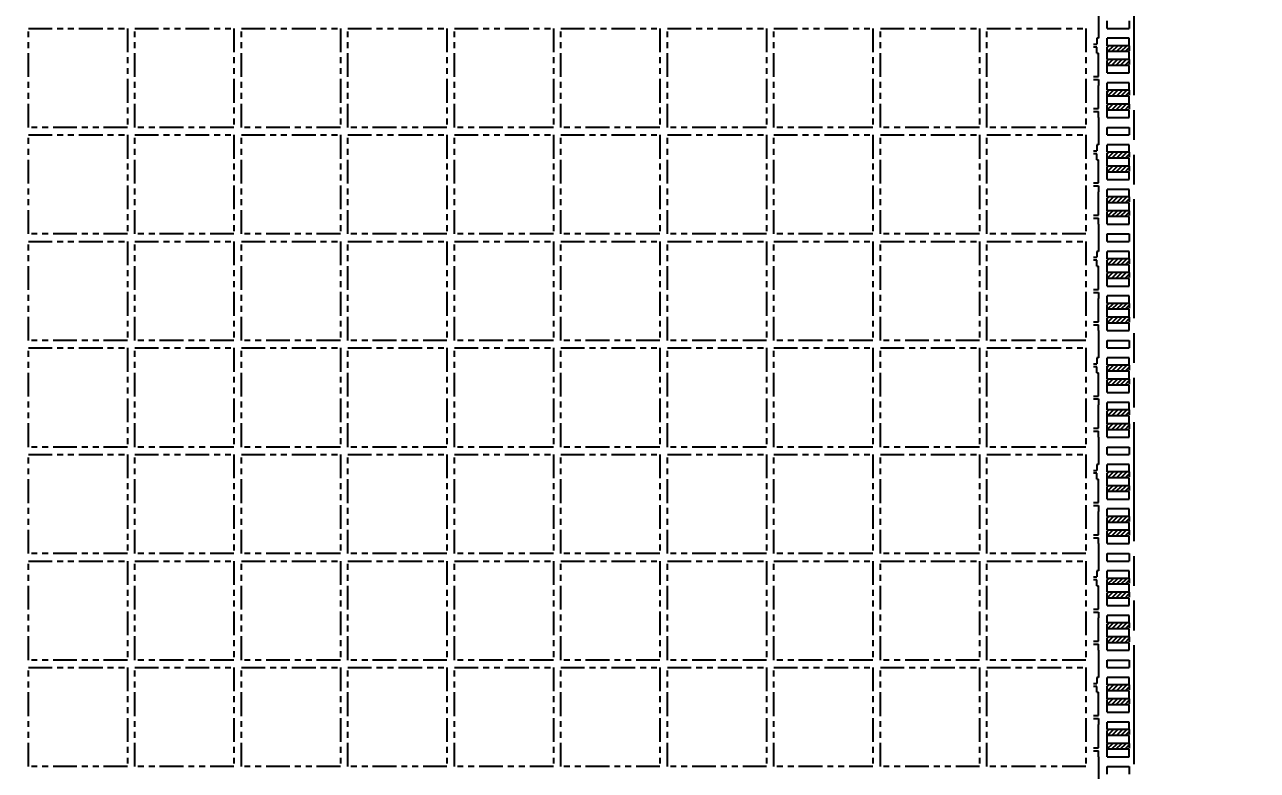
# Model space of a CAD drawing. Extents: x -338 to -53, y 67 to 196.
# Drawn here: x -104.29 to -79.41, y 148.05 to 163.1 of the extents above; entities that cross this region are included whole.
import ezdxf

# ---------------------------------------------------------------- set-up
doc = ezdxf.new("R2010")
doc.units = 0
doc.linetypes.add('ACAD_ISO09W100', pattern=[45, 24, -3, 6, -3, 6, -3])
doc.linetypes.add('HIDDEN', pattern=[0.375, 0.25, -0.125])
for name, color, linetype in [('dimension', 3, 'Continuous'), ('Etched Area', 4, 'Continuous'), ('Hidden', 4, 'HIDDEN'), ('Molding Line', 5, 'ACAD_ISO09W100'), ('PKG Line', 2, 'ACAD_ISO09W100')]:
    doc.layers.add(name, color=color, linetype=linetype)
doc.styles.add('SIMPLEX', font='SIMPLEX')
doc.dimstyles.new('1', dxfattribs={"dimtxt": 1, "dimasz": 1, "dimexe": 0.3, "dimexo": 0.3, "dimgap": 0.3, "dimtad": 0, "dimdec": 3, "dimzin": 1, "dimdsep": 46, "dimtxsty": 'SIMPLEX', "dimcen": 0, "dimclrd": 256, "dimclre": 256, "dimclrt": 7, "dimadec": 0, "dimazin": 1, "dimtm": 1.25, "dimtfac": 1, "dimtdec": 3, "dimtmove": 0, "dimatfit": 0, "dimfxl": 1, "dimtolj": 1, "dimtzin": 0, "dimlwd": -1, "dimlwe": -1, "dimarcsym": 1})
pattern_1 = [(45, (-208.74118, 158.76751), (-0.04490128, 0.04490128), [])]
pattern_2 = [(45, (-208.74118, 159.66751), (-0.04490128, 0.04490128), [])]
pattern_3 = [(45, (-208.74118, 160.91751), (-0.04490128, 0.04490128), [])]
pattern_4 = [(45, (-208.74118, 161.81751), (-0.04490128, 0.04490128), [])]
pattern_5 = [(45, (-208.74118, 163.06751), (-0.04490128, 0.04490128), [])]
pattern_6 = [(45, (-208.74118, 163.96751), (-0.04490128, 0.04490128), [])]
pattern_7 = [(45, (-208.74118, 165.21751), (-0.04490128, 0.04490128), [])]
pattern_8 = [(45, (-208.74118, 166.11751), (-0.04490128, 0.04490128), [])]
pattern_9 = [(45, (-208.74118, 167.36751), (-0.04490128, 0.04490128), [])]
pattern_10 = [(45, (-208.74118, 168.26751), (-0.04490128, 0.04490128), [])]
pattern_11 = [(45, (-208.74118, 169.51751), (-0.04490128, 0.04490128), [])]
pattern_12 = [(45, (-208.74118, 170.41751), (-0.04490128, 0.04490128), [])]
pattern_13 = [(45, (-208.74118, 171.66751), (-0.04490128, 0.04490128), [])]
pattern_14 = [(45, (-208.74118, 172.56751), (-0.04490128, 0.04490128), [])]

# ---------------------------------------------------------------- blocks, each defined once
blk = doc.blocks.new('*D5')
at = {"layer": 'Defpoints', "color": 0, "transparency": 16777216}
for p in [(2660.401, 1966.649), (2660.332, 1903.899), (2681.14, 1903.899)]:
    blk.add_point(p, dxfattribs=at)
at = {"layer": 'dimension', "transparency": 16777216}
for p, q in [((2660.701, 1966.649), (2681.44, 1966.649)), ((2681.14, 1965.649), (2681.14, 1944.946)), ((2681.14, 1904.899), (2681.14, 1929.108)), ((2660.632, 1903.899), (2681.44, 1903.899))]:
    blk.add_line(p, q, dxfattribs=at)
for points in [[(2680.973, 1965.649), (2681.306, 1965.649), (2681.14, 1966.649)], [(2680.973, 1904.899), (2681.306, 1904.899), (2681.14, 1903.899)]]:
    blk.add_solid(points, dxfattribs=at)
at = {"layer": 'dimension', "color": 7, "transparency": 16777216, "insert": (2681.14, 1937.027), "char_height": 1, "attachment_point": 5, "rotation": 90, "style": 'SIMPLEX'}
blk.add_mtext('\\A1;62.750 Molding Line', dxfattribs=at)
blk = doc.blocks.new('*D15')
at = {"layer": 'Defpoints', "color": 0, "transparency": 16777216}
for p in [(2540.353, 1935.274), (2664.686, 1935.274), (2673.632, 1935.274)]:
    blk.add_point(p, dxfattribs=at)
at = {"layer": 'dimension', "transparency": 16777216}
blk.add_line((2664.986, 1935.274), (2673.632, 1935.274), dxfattribs=at)
at = {"layer": 'dimension', "color": 7, "transparency": 16777216, "insert": (2675.932, 1935.274), "char_height": 1, "attachment_point": 5, "style": 'SIMPLEX'}
blk.add_mtext('\\A1;0.000', dxfattribs=at)
blk = doc.blocks.new('*D31')
at = {"layer": 'Defpoints', "color": 0, "transparency": 16777216}
for p in [(2665.926, 1949.274), (2673.632, 1949.274), (2540.353, 1935.274)]:
    blk.add_point(p, dxfattribs=at)
at = {"layer": 'dimension', "transparency": 16777216}
blk.add_line((2666.226, 1949.274), (2673.632, 1949.274), dxfattribs=at)
at = {"layer": 'dimension', "color": 7, "transparency": 16777216, "insert": (2676.313, 1949.274), "char_height": 1, "attachment_point": 5, "style": 'SIMPLEX'}
blk.add_mtext('\\A1;14.000', dxfattribs=at)
blk = doc.blocks.new('*D32')
at = {"layer": 'Defpoints', "color": 0, "transparency": 16777216}
for p in [(2665.965, 1963.274), (2673.632, 1963.274), (2540.353, 1935.274)]:
    blk.add_point(p, dxfattribs=at)
at = {"layer": 'dimension', "transparency": 16777216}
blk.add_line((2666.265, 1963.274), (2673.632, 1963.274), dxfattribs=at)
at = {"layer": 'dimension', "color": 7, "transparency": 16777216, "insert": (2676.408, 1963.274), "char_height": 1, "attachment_point": 5, "style": 'SIMPLEX'}
blk.add_mtext('\\A1;28.000', dxfattribs=at)
blk = doc.blocks.new('*D33')
at = {"layer": 'Defpoints', "color": 0, "transparency": 16777216}
for p in [(2659.788, 1966.099), (2673.632, 1966.099), (2540.353, 1935.274)]:
    blk.add_point(p, dxfattribs=at)
at = {"layer": 'dimension', "transparency": 16777216}
blk.add_line((2660.088, 1966.099), (2673.632, 1966.099), dxfattribs=at)
at = {"layer": 'dimension', "color": 7, "transparency": 16777216, "insert": (2676.408, 1966.099), "char_height": 1, "attachment_point": 5, "style": 'SIMPLEX'}
blk.add_mtext('\\A1;30.825', dxfattribs=at)
blk = doc.blocks.new('*D43')
at = {"layer": 'Defpoints', "color": 0, "transparency": 16777216}
for p in [(2659.66, 1977.057), (2659.678, 1966.224), (2540.353, 1935.274)]:
    blk.add_point(p, dxfattribs=at)
at = {"layer": 'dimension', "transparency": 16777216}
for p, q in [((2659.66, 1975.057), (2659.66, 1977.057)), ((2659.678, 1973.057), (2659.66, 1975.057)), ((2659.678, 1966.524), (2659.678, 1973.057))]:
    blk.add_line(p, q, dxfattribs=at)
at = {"layer": 'dimension', "color": 7, "transparency": 16777216, "insert": (2659.66, 1980.119), "char_height": 1, "attachment_point": 5, "rotation": 90, "style": 'SIMPLEX'}
blk.add_mtext('\\A1;119.325', dxfattribs=at)

msp = doc.modelspace()

# ---------------------------------------------------------------- hatches: boundary and pattern name
at = {"layer": 'Etched Area'}
h = msp.add_hatch(dxfattribs=at)
h.set_pattern_fill('ANSI31', color=256, scale=0.02)
h.set_pattern_definition(pattern_14)
h.paths.add_polyline_path([(-82.4355, 162.6777), (-81.9905, 162.6777), (-81.9905, 162.5577), (-82.4355, 162.5577)])
h = msp.add_hatch(dxfattribs=at)
h.set_pattern_fill('ANSI31', color=256, scale=0.02)
h.set_pattern_definition(pattern_14)
h.paths.add_polyline_path([(-82.4355, 162.3977), (-81.9905, 162.3977), (-81.9905, 162.2777), (-82.4355, 162.2777)])
h = msp.add_hatch(dxfattribs=at)
h.set_pattern_fill('ANSI31', color=256, scale=0.02)
h.set_pattern_definition(pattern_13)
h.paths.add_polyline_path([(-82.4355, 161.7777), (-81.9905, 161.7777), (-81.9905, 161.6577), (-82.4355, 161.6577)])
h = msp.add_hatch(dxfattribs=at)
h.set_pattern_fill('ANSI31', color=256, scale=0.02)
h.set_pattern_definition(pattern_13)
h.paths.add_polyline_path([(-82.4355, 161.4977), (-81.9905, 161.4977), (-81.9905, 161.3777), (-82.4355, 161.3777)])
h = msp.add_hatch(dxfattribs=at)
h.set_pattern_fill('ANSI31', color=256, scale=0.02)
h.set_pattern_definition(pattern_12)
h.paths.add_polyline_path([(-82.4355, 160.5277), (-81.9905, 160.5277), (-81.9905, 160.4077), (-82.4355, 160.4077)])
h = msp.add_hatch(dxfattribs=at)
h.set_pattern_fill('ANSI31', color=256, scale=0.02)
h.set_pattern_definition(pattern_12)
h.paths.add_polyline_path([(-82.4355, 160.2477), (-81.9905, 160.2477), (-81.9905, 160.1277), (-82.4355, 160.1277)])
h = msp.add_hatch(dxfattribs=at)
h.set_pattern_fill('ANSI31', color=256, scale=0.02)
h.set_pattern_definition(pattern_11)
h.paths.add_polyline_path([(-82.4355, 159.6277), (-81.9905, 159.6277), (-81.9905, 159.5077), (-82.4355, 159.5077)])
h = msp.add_hatch(dxfattribs=at)
h.set_pattern_fill('ANSI31', color=256, scale=0.02)
h.set_pattern_definition(pattern_11)
h.paths.add_polyline_path([(-82.4355, 159.3477), (-81.9905, 159.3477), (-81.9905, 159.2277), (-82.4355, 159.2277)])
h = msp.add_hatch(dxfattribs=at)
h.set_pattern_fill('ANSI31', color=256, scale=0.02)
h.set_pattern_definition(pattern_10)
h.paths.add_polyline_path([(-82.4355, 158.3777), (-81.9905, 158.3777), (-81.9905, 158.2577), (-82.4355, 158.2577)])
h = msp.add_hatch(dxfattribs=at)
h.set_pattern_fill('ANSI31', color=256, scale=0.02)
h.set_pattern_definition(pattern_10)
h.paths.add_polyline_path([(-82.4355, 158.0977), (-81.9905, 158.0977), (-81.9905, 157.9777), (-82.4355, 157.9777)])
h = msp.add_hatch(dxfattribs=at)
h.set_pattern_fill('ANSI31', color=256, scale=0.02)
h.set_pattern_definition(pattern_9)
h.paths.add_polyline_path([(-82.4355, 157.4777), (-81.9905, 157.4777), (-81.9905, 157.3577), (-82.4355, 157.3577)])
h = msp.add_hatch(dxfattribs=at)
h.set_pattern_fill('ANSI31', color=256, scale=0.02)
h.set_pattern_definition(pattern_9)
h.paths.add_polyline_path([(-82.4355, 157.1977), (-81.9905, 157.1977), (-81.9905, 157.0777), (-82.4355, 157.0777)])
h = msp.add_hatch(dxfattribs=at)
h.set_pattern_fill('ANSI31', color=256, scale=0.02)
h.set_pattern_definition(pattern_8)
h.paths.add_polyline_path([(-82.4355, 156.2277), (-81.9905, 156.2277), (-81.9905, 156.1077), (-82.4355, 156.1077)])
h = msp.add_hatch(dxfattribs=at)
h.set_pattern_fill('ANSI31', color=256, scale=0.02)
h.set_pattern_definition(pattern_8)
h.paths.add_polyline_path([(-82.4355, 155.9477), (-81.9905, 155.9477), (-81.9905, 155.8277), (-82.4355, 155.8277)])
h = msp.add_hatch(dxfattribs=at)
h.set_pattern_fill('ANSI31', color=256, scale=0.02)
h.set_pattern_definition(pattern_7)
h.paths.add_polyline_path([(-82.4355, 155.3277), (-81.9905, 155.3277), (-81.9905, 155.2077), (-82.4355, 155.2077)])
h = msp.add_hatch(dxfattribs=at)
h.set_pattern_fill('ANSI31', color=256, scale=0.02)
h.set_pattern_definition(pattern_7)
h.paths.add_polyline_path([(-82.4355, 155.0477), (-81.9905, 155.0477), (-81.9905, 154.9277), (-82.4355, 154.9277)])
h = msp.add_hatch(dxfattribs=at)
h.set_pattern_fill('ANSI31', color=256, scale=0.02)
h.set_pattern_definition(pattern_6)
h.paths.add_polyline_path([(-82.4355, 154.0777), (-81.9905, 154.0777), (-81.9905, 153.9577), (-82.4355, 153.9577)])
h = msp.add_hatch(dxfattribs=at)
h.set_pattern_fill('ANSI31', color=256, scale=0.02)
h.set_pattern_definition(pattern_6)
h.paths.add_polyline_path([(-82.4355, 153.7977), (-81.9905, 153.7977), (-81.9905, 153.6777), (-82.4355, 153.6777)])
h = msp.add_hatch(dxfattribs=at)
h.set_pattern_fill('ANSI31', color=256, scale=0.02)
h.set_pattern_definition(pattern_5)
h.paths.add_polyline_path([(-82.4355, 153.1777), (-81.9905, 153.1777), (-81.9905, 153.0577), (-82.4355, 153.0577)])
h = msp.add_hatch(dxfattribs=at)
h.set_pattern_fill('ANSI31', color=256, scale=0.02)
h.set_pattern_definition(pattern_5)
h.paths.add_polyline_path([(-82.4355, 152.8977), (-81.9905, 152.8977), (-81.9905, 152.7777), (-82.4355, 152.7777)])
h = msp.add_hatch(dxfattribs=at)
h.set_pattern_fill('ANSI31', color=256, scale=0.02)
h.set_pattern_definition(pattern_4)
h.paths.add_polyline_path([(-82.4355, 151.9277), (-81.9905, 151.9277), (-81.9905, 151.8077), (-82.4355, 151.8077)])
h = msp.add_hatch(dxfattribs=at)
h.set_pattern_fill('ANSI31', color=256, scale=0.02)
h.set_pattern_definition(pattern_4)
h.paths.add_polyline_path([(-82.4355, 151.6477), (-81.9905, 151.6477), (-81.9905, 151.5277), (-82.4355, 151.5277)])
h = msp.add_hatch(dxfattribs=at)
h.set_pattern_fill('ANSI31', color=256, scale=0.02)
h.set_pattern_definition(pattern_3)
h.paths.add_polyline_path([(-82.4355, 151.0277), (-81.9905, 151.0277), (-81.9905, 150.9077), (-82.4355, 150.9077)])
h = msp.add_hatch(dxfattribs=at)
h.set_pattern_fill('ANSI31', color=256, scale=0.02)
h.set_pattern_definition(pattern_3)
h.paths.add_polyline_path([(-82.4355, 150.7477), (-81.9905, 150.7477), (-81.9905, 150.6277), (-82.4355, 150.6277)])
h = msp.add_hatch(dxfattribs=at)
h.set_pattern_fill('ANSI31', color=256, scale=0.02)
h.set_pattern_definition(pattern_2)
h.paths.add_polyline_path([(-82.4355, 149.7777), (-81.9905, 149.7777), (-81.9905, 149.6577), (-82.4355, 149.6577)])
h = msp.add_hatch(dxfattribs=at)
h.set_pattern_fill('ANSI31', color=256, scale=0.02)
h.set_pattern_definition(pattern_2)
h.paths.add_polyline_path([(-82.4355, 149.4977), (-81.9905, 149.4977), (-81.9905, 149.3777), (-82.4355, 149.3777)])
h = msp.add_hatch(dxfattribs=at)
h.set_pattern_fill('ANSI31', color=256, scale=0.02)
h.set_pattern_definition(pattern_1)
h.paths.add_polyline_path([(-82.4355, 148.8777), (-81.9905, 148.8777), (-81.9905, 148.7577), (-82.4355, 148.7577)])
h = msp.add_hatch(dxfattribs=at)
h.set_pattern_fill('ANSI31', color=256, scale=0.02)
h.set_pattern_definition(pattern_1)
h.paths.add_polyline_path([(-82.4355, 148.5977), (-81.9905, 148.5977), (-81.9905, 148.4777), (-82.4355, 148.4777)])

# ---------------------------------------------------------------- linework, layer by layer
for p, q in [((-82.6155, 163.3777), (-82.6155, 162.8277)), ((-82.4355, 163.0277), (-82.4355, 163.1777)), ((-82.4355, 163.0277), (-81.9905, 163.0277)), ((-81.9905, 163.1777), (-81.9905, 163.0277)), ((-82.6455, 162.8277), (-82.6455, 162.7077)), ((-82.6155, 162.8277), (-82.6455, 162.8277)), ((-81.9905, 162.8277), (-82.4355, 162.8277)), ((-82.4355, 162.6777), (-82.4355, 162.8277)), ((-81.9905, 162.6777), (-81.9905, 162.8277)), ((-82.7155, 162.7077), (-82.6455, 162.7077)), ((-82.6455, 162.6477), (-82.7155, 162.6477)), ((-82.6455, 162.5277), (-82.6455, 162.6477)), ((-82.6455, 162.5277), (-82.6155, 162.5277)), ((-82.6155, 162.1777), (-82.6155, 162.5277)), ((-81.9905, 162.6777), (-82.4355, 162.6777)), ((-81.9905, 162.5577), (-82.4355, 162.5577)), ((-82.4355, 162.3977), (-82.4355, 162.5577)), ((-81.9905, 162.3977), (-81.9905, 162.5577)), ((-81.9905, 162.3977), (-82.4355, 162.3977)), ((-82.4355, 162.1277), (-82.4355, 162.2777)), ((-81.9905, 162.2777), (-82.4355, 162.2777)), ((-81.9905, 162.1277), (-81.9905, 162.2777)), ((-82.7155, 162.0577), (-82.6155, 162.0577)), ((-82.6155, 162.0577), (-82.6155, 162.1777)), ((-82.4355, 162.1277), (-81.9905, 162.1277)), ((-82.7155, 161.9977), (-82.6155, 161.9977)), ((-82.6155, 161.9977), (-82.6155, 161.8777)), ((-82.6155, 161.5277), (-82.6155, 161.8777)), ((-81.9905, 161.9277), (-82.4355, 161.9277)), ((-82.4355, 161.7777), (-82.4355, 161.9277)), ((-81.9905, 161.7777), (-82.4355, 161.7777)), ((-81.9905, 161.7777), (-81.9905, 161.9277)), ((-82.6155, 161.4077), (-82.6155, 161.5277)), ((-81.9905, 161.6577), (-82.4355, 161.6577)), ((-82.4355, 161.4977), (-82.4355, 161.6577)), ((-81.9905, 161.4977), (-81.9905, 161.6577)), ((-82.7155, 161.4077), (-82.6155, 161.4077)), ((-82.7155, 161.3477), (-82.6155, 161.3477)), ((-82.6155, 161.2277), (-82.6155, 161.3477)), ((-81.9905, 161.4977), (-82.4355, 161.4977)), ((-82.4355, 161.2277), (-82.4355, 161.3777)), ((-81.9905, 161.3777), (-82.4355, 161.3777)), ((-81.9905, 161.2277), (-81.9905, 161.3777)), ((-82.6155, 161.2277), (-82.6155, 160.6777)), ((-82.4355, 161.2277), (-81.9905, 161.2277)), ((-82.4355, 161.0277), (-81.9905, 161.0277)), ((-82.4355, 160.8777), (-82.4355, 161.0277)), ((-81.9905, 161.0277), (-81.9905, 160.8777)), ((-82.4355, 160.8777), (-81.9905, 160.8777)), ((-82.7155, 160.5577), (-82.6455, 160.5577)), ((-82.6455, 160.6777), (-82.6455, 160.5577)), ((-82.6155, 160.6777), (-82.6455, 160.6777)), ((-81.9905, 160.6777), (-82.4355, 160.6777)), ((-82.4355, 160.5277), (-82.4355, 160.6777)), ((-81.9905, 160.5277), (-82.4355, 160.5277)), ((-81.9905, 160.5277), (-81.9905, 160.6777)), ((-82.6455, 160.4977), (-82.7155, 160.4977)), ((-82.6455, 160.3777), (-82.6455, 160.4977)), ((-82.6455, 160.3777), (-82.6155, 160.3777)), ((-82.6155, 160.0277), (-82.6155, 160.3777)), ((-81.9905, 160.4077), (-82.4355, 160.4077)), ((-82.4355, 160.2477), (-82.4355, 160.4077)), ((-81.9905, 160.2477), (-81.9905, 160.4077)), ((-82.6155, 159.9077), (-82.6155, 160.0277)), ((-81.9905, 160.2477), (-82.4355, 160.2477)), ((-82.4355, 159.9777), (-82.4355, 160.1277)), ((-81.9905, 160.1277), (-82.4355, 160.1277)), ((-81.9905, 159.9777), (-81.9905, 160.1277)), ((-82.7155, 159.9077), (-82.6155, 159.9077)), ((-82.7155, 159.8477), (-82.6155, 159.8477)), ((-82.6155, 159.8477), (-82.6155, 159.7277)), ((-82.4355, 159.9777), (-81.9905, 159.9777)), ((-81.9905, 159.7777), (-82.4355, 159.7777)), ((-82.4355, 159.6277), (-82.4355, 159.7777)), ((-81.9905, 159.6277), (-81.9905, 159.7777)), ((-82.6155, 159.3777), (-82.6155, 159.7277)), ((-81.9905, 159.6277), (-82.4355, 159.6277)), ((-82.6155, 159.2577), (-82.6155, 159.3777)), ((-81.9905, 159.5077), (-82.4355, 159.5077)), ((-82.4355, 159.3477), (-82.4355, 159.5077)), ((-81.9905, 159.3477), (-82.4355, 159.3477)), ((-81.9905, 159.3477), (-81.9905, 159.5077)), ((-82.7155, 159.2577), (-82.6155, 159.2577)), ((-82.7155, 159.1977), (-82.6155, 159.1977)), ((-82.6155, 159.0777), (-82.6155, 159.1977)), ((-82.6155, 159.0777), (-82.6155, 158.5277)), ((-82.4355, 159.0777), (-82.4355, 159.2277)), ((-81.9905, 159.2277), (-82.4355, 159.2277)), ((-82.4355, 159.0777), (-81.9905, 159.0777)), ((-81.9905, 159.0777), (-81.9905, 159.2277)), ((-82.4355, 158.8777), (-81.9905, 158.8777)), ((-82.4355, 158.7277), (-82.4355, 158.8777)), ((-81.9905, 158.8777), (-81.9905, 158.7277)), ((-82.6455, 158.5277), (-82.6455, 158.4077)), ((-82.6155, 158.5277), (-82.6455, 158.5277)), ((-82.4355, 158.7277), (-81.9905, 158.7277)), ((-81.9905, 158.5277), (-82.4355, 158.5277)), ((-82.4355, 158.3777), (-82.4355, 158.5277)), ((-81.9905, 158.3777), (-81.9905, 158.5277)), ((-82.7155, 158.4077), (-82.6455, 158.4077)), ((-82.6455, 158.3477), (-82.7155, 158.3477)), ((-82.6455, 158.2277), (-82.6455, 158.3477)), ((-81.9905, 158.3777), (-82.4355, 158.3777)), ((-82.6455, 158.2277), (-82.6155, 158.2277)), ((-82.6155, 157.8777), (-82.6155, 158.2277)), ((-81.9905, 158.2577), (-82.4355, 158.2577)), ((-82.4355, 158.0977), (-82.4355, 158.2577)), ((-81.9905, 158.0977), (-82.4355, 158.0977)), ((-81.9905, 158.0977), (-81.9905, 158.2577)), ((-82.6155, 157.7577), (-82.6155, 157.8777)), ((-82.4355, 157.8277), (-82.4355, 157.9777)), ((-81.9905, 157.9777), (-82.4355, 157.9777)), ((-82.4355, 157.8277), (-81.9905, 157.8277)), ((-81.9905, 157.8277), (-81.9905, 157.9777)), ((-82.7155, 157.7577), (-82.6155, 157.7577)), ((-82.7155, 157.6977), (-82.6155, 157.6977)), ((-82.6155, 157.6977), (-82.6155, 157.5777)), ((-82.6155, 157.2277), (-82.6155, 157.5777)), ((-81.9905, 157.6277), (-82.4355, 157.6277)), ((-82.4355, 157.4777), (-82.4355, 157.6277)), ((-81.9905, 157.4777), (-81.9905, 157.6277)), ((-81.9905, 157.4777), (-82.4355, 157.4777)), ((-81.9905, 157.3577), (-82.4355, 157.3577)), ((-82.4355, 157.1977), (-82.4355, 157.3577)), ((-81.9905, 157.1977), (-81.9905, 157.3577)), ((-82.7155, 157.1077), (-82.6155, 157.1077)), ((-82.7155, 157.0477), (-82.6155, 157.0477)), ((-82.6155, 157.1077), (-82.6155, 157.2277)), ((-82.6155, 156.9277), (-82.6155, 157.0477)), ((-81.9905, 157.1977), (-82.4355, 157.1977)), ((-82.4355, 156.9277), (-82.4355, 157.0777)), ((-81.9905, 157.0777), (-82.4355, 157.0777)), ((-81.9905, 156.9277), (-81.9905, 157.0777)), ((-82.6155, 156.9277), (-82.6155, 156.3777)), ((-82.4355, 156.9277), (-81.9905, 156.9277)), ((-82.4355, 156.7277), (-81.9905, 156.7277)), ((-82.4355, 156.5777), (-82.4355, 156.7277)), ((-82.4355, 156.5777), (-81.9905, 156.5777)), ((-81.9905, 156.7277), (-81.9905, 156.5777)), ((-82.6455, 156.3777), (-82.6455, 156.2577)), ((-82.6155, 156.3777), (-82.6455, 156.3777)), ((-81.9905, 156.3777), (-82.4355, 156.3777)), ((-82.4355, 156.2277), (-82.4355, 156.3777)), ((-81.9905, 156.2277), (-81.9905, 156.3777)), ((-82.7155, 156.2577), (-82.6455, 156.2577)), ((-82.6455, 156.1977), (-82.7155, 156.1977)), ((-82.6455, 156.0777), (-82.6455, 156.1977)), ((-82.6455, 156.0777), (-82.6155, 156.0777)), ((-82.6155, 155.7277), (-82.6155, 156.0777)), ((-81.9905, 156.2277), (-82.4355, 156.2277)), ((-81.9905, 156.1077), (-82.4355, 156.1077)), ((-82.4355, 155.9477), (-82.4355, 156.1077)), ((-81.9905, 155.9477), (-81.9905, 156.1077)), ((-81.9905, 155.9477), (-82.4355, 155.9477)), ((-82.4355, 155.6777), (-82.4355, 155.8277)), ((-81.9905, 155.8277), (-82.4355, 155.8277)), ((-81.9905, 155.6777), (-81.9905, 155.8277)), ((-82.7155, 155.6077), (-82.6155, 155.6077)), ((-82.7155, 155.5477), (-82.6155, 155.5477)), ((-82.6155, 155.6077), (-82.6155, 155.7277)), ((-82.6155, 155.5477), (-82.6155, 155.4277)), ((-82.4355, 155.6777), (-81.9905, 155.6777)), ((-82.6155, 155.0777), (-82.6155, 155.4277)), ((-81.9905, 155.4777), (-82.4355, 155.4777)), ((-82.4355, 155.3277), (-82.4355, 155.4777)), ((-81.9905, 155.3277), (-82.4355, 155.3277)), ((-81.9905, 155.3277), (-81.9905, 155.4777)), ((-82.6155, 154.9577), (-82.6155, 155.0777)), ((-81.9905, 155.2077), (-82.4355, 155.2077)), ((-82.4355, 155.0477), (-82.4355, 155.2077)), ((-81.9905, 155.0477), (-82.4355, 155.0477)), ((-81.9905, 155.0477), (-81.9905, 155.2077)), ((-82.7155, 154.9577), (-82.6155, 154.9577)), ((-82.7155, 154.8977), (-82.6155, 154.8977)), ((-82.6155, 154.7777), (-82.6155, 154.8977)), ((-82.4355, 154.7777), (-82.4355, 154.9277)), ((-81.9905, 154.9277), (-82.4355, 154.9277)), ((-81.9905, 154.7777), (-81.9905, 154.9277)), ((-82.6155, 154.7777), (-82.6155, 154.2277)), ((-82.4355, 154.7777), (-81.9905, 154.7777)), ((-82.4355, 154.5777), (-81.9905, 154.5777)), ((-82.4355, 154.4277), (-82.4355, 154.5777)), ((-81.9905, 154.5777), (-81.9905, 154.4277)), ((-82.4355, 154.4277), (-81.9905, 154.4277)), ((-82.7155, 154.1077), (-82.6455, 154.1077)), ((-82.6455, 154.0477), (-82.7155, 154.0477)), ((-82.6455, 154.2277), (-82.6455, 154.1077)), ((-82.6155, 154.2277), (-82.6455, 154.2277)), ((-82.6455, 153.9277), (-82.6455, 154.0477)), ((-81.9905, 154.2277), (-82.4355, 154.2277)), ((-82.4355, 154.0777), (-82.4355, 154.2277)), ((-81.9905, 154.0777), (-82.4355, 154.0777)), ((-81.9905, 154.0777), (-81.9905, 154.2277)), ((-82.6455, 153.9277), (-82.6155, 153.9277)), ((-82.6155, 153.5777), (-82.6155, 153.9277)), ((-81.9905, 153.9577), (-82.4355, 153.9577)), ((-82.4355, 153.7977), (-82.4355, 153.9577)), ((-81.9905, 153.7977), (-82.4355, 153.7977)), ((-81.9905, 153.7977), (-81.9905, 153.9577)), ((-82.6155, 153.4577), (-82.6155, 153.5777)), ((-82.4355, 153.5277), (-82.4355, 153.6777)), ((-81.9905, 153.6777), (-82.4355, 153.6777)), ((-81.9905, 153.5277), (-81.9905, 153.6777)), ((-82.7155, 153.4577), (-82.6155, 153.4577)), ((-82.7155, 153.3977), (-82.6155, 153.3977)), ((-82.6155, 153.3977), (-82.6155, 153.2777)), ((-82.4355, 153.5277), (-81.9905, 153.5277)), ((-81.9905, 153.3277), (-82.4355, 153.3277)), ((-82.4355, 153.1777), (-82.4355, 153.3277)), ((-81.9905, 153.1777), (-81.9905, 153.3277)), ((-82.6155, 152.9277), (-82.6155, 153.2777)), ((-81.9905, 153.1777), (-82.4355, 153.1777)), ((-81.9905, 153.0577), (-82.4355, 153.0577)), ((-82.4355, 152.8977), (-82.4355, 153.0577)), ((-81.9905, 152.8977), (-81.9905, 153.0577)), ((-82.7155, 152.8077), (-82.6155, 152.8077)), ((-82.6155, 152.8077), (-82.6155, 152.9277)), ((-81.9905, 152.8977), (-82.4355, 152.8977)), ((-82.7155, 152.7477), (-82.6155, 152.7477)), ((-82.6155, 152.6277), (-82.6155, 152.7477)), ((-82.6155, 152.6277), (-82.6155, 152.0777)), ((-82.4355, 152.6277), (-82.4355, 152.7777)), ((-81.9905, 152.7777), (-82.4355, 152.7777)), ((-82.4355, 152.6277), (-81.9905, 152.6277)), ((-81.9905, 152.6277), (-81.9905, 152.7777)), ((-82.4355, 152.4277), (-81.9905, 152.4277)), ((-82.4355, 152.2777), (-82.4355, 152.4277)), ((-81.9905, 152.4277), (-81.9905, 152.2777)), ((-82.6455, 152.0777), (-82.6455, 151.9577)), ((-82.6155, 152.0777), (-82.6455, 152.0777)), ((-82.4355, 152.2777), (-81.9905, 152.2777)), ((-81.9905, 152.0777), (-82.4355, 152.0777)), ((-82.4355, 151.9277), (-82.4355, 152.0777)), ((-81.9905, 151.9277), (-81.9905, 152.0777)), ((-82.7155, 151.9577), (-82.6455, 151.9577)), ((-82.6455, 151.8977), (-82.7155, 151.8977)), ((-82.6455, 151.7777), (-82.6455, 151.8977)), ((-81.9905, 151.9277), (-82.4355, 151.9277)), ((-81.9905, 151.8077), (-82.4355, 151.8077)), ((-82.4355, 151.6477), (-82.4355, 151.8077)), ((-81.9905, 151.6477), (-81.9905, 151.8077)), ((-82.6455, 151.7777), (-82.6155, 151.7777)), ((-82.6155, 151.4277), (-82.6155, 151.7777)), ((-81.9905, 151.6477), (-82.4355, 151.6477)), ((-82.7155, 151.3077), (-82.6155, 151.3077)), ((-82.6155, 151.3077), (-82.6155, 151.4277)), ((-82.4355, 151.3777), (-82.4355, 151.5277)), ((-81.9905, 151.5277), (-82.4355, 151.5277)), ((-82.4355, 151.3777), (-81.9905, 151.3777)), ((-81.9905, 151.3777), (-81.9905, 151.5277)), ((-82.7155, 151.2477), (-82.6155, 151.2477)), ((-82.6155, 151.2477), (-82.6155, 151.1277)), ((-82.6155, 150.7777), (-82.6155, 151.1277)), ((-81.9905, 151.1777), (-82.4355, 151.1777)), ((-82.4355, 151.0277), (-82.4355, 151.1777)), ((-81.9905, 151.0277), (-81.9905, 151.1777)), ((-81.9905, 151.0277), (-82.4355, 151.0277)), ((-81.9905, 150.9077), (-82.4355, 150.9077)), ((-82.4355, 150.7477), (-82.4355, 150.9077)), ((-81.9905, 150.7477), (-81.9905, 150.9077)), ((-82.7155, 150.6577), (-82.6155, 150.6577)), ((-82.7155, 150.5977), (-82.6155, 150.5977)), ((-82.6155, 150.6577), (-82.6155, 150.7777)), ((-82.6155, 150.4777), (-82.6155, 150.5977)), ((-81.9905, 150.7477), (-82.4355, 150.7477)), ((-82.4355, 150.4777), (-82.4355, 150.6277)), ((-81.9905, 150.6277), (-82.4355, 150.6277)), ((-81.9905, 150.4777), (-81.9905, 150.6277)), ((-82.6155, 150.4777), (-82.6155, 149.9277)), ((-82.4355, 150.4777), (-81.9905, 150.4777)), ((-82.4355, 150.2777), (-81.9905, 150.2777)), ((-82.4355, 150.1277), (-82.4355, 150.2777)), ((-82.4355, 150.1277), (-81.9905, 150.1277)), ((-81.9905, 150.2777), (-81.9905, 150.1277)), ((-82.7155, 149.8077), (-82.6455, 149.8077)), ((-82.6455, 149.9277), (-82.6455, 149.8077)), ((-82.6155, 149.9277), (-82.6455, 149.9277)), ((-81.9905, 149.9277), (-82.4355, 149.9277)), ((-82.4355, 149.7777), (-82.4355, 149.9277)), ((-81.9905, 149.7777), (-81.9905, 149.9277)), ((-82.6455, 149.7477), (-82.7155, 149.7477)), ((-82.6455, 149.6277), (-82.6455, 149.7477)), ((-82.6455, 149.6277), (-82.6155, 149.6277)), ((-82.6155, 149.2777), (-82.6155, 149.6277)), ((-81.9905, 149.7777), (-82.4355, 149.7777)), ((-81.9905, 149.6577), (-82.4355, 149.6577)), ((-82.4355, 149.4977), (-82.4355, 149.6577)), ((-81.9905, 149.4977), (-81.9905, 149.6577)), ((-81.9905, 149.4977), (-82.4355, 149.4977)), ((-82.4355, 149.2277), (-82.4355, 149.3777)), ((-81.9905, 149.3777), (-82.4355, 149.3777)), ((-81.9905, 149.2277), (-81.9905, 149.3777)), ((-82.7155, 149.1577), (-82.6155, 149.1577)), ((-82.7155, 149.0977), (-82.6155, 149.0977)), ((-82.6155, 149.1577), (-82.6155, 149.2777)), ((-82.6155, 149.0977), (-82.6155, 148.9777)), ((-82.4355, 149.2277), (-81.9905, 149.2277)), ((-82.6155, 148.6277), (-82.6155, 148.9777)), ((-81.9905, 149.0277), (-82.4355, 149.0277)), ((-82.4355, 148.8777), (-82.4355, 149.0277)), ((-81.9905, 148.8777), (-82.4355, 148.8777)), ((-81.9905, 148.8777), (-81.9905, 149.0277)), ((-82.6155, 148.5077), (-82.6155, 148.6277)), ((-81.9905, 148.7577), (-82.4355, 148.7577)), ((-82.4355, 148.5977), (-82.4355, 148.7577)), ((-81.9905, 148.5977), (-82.4355, 148.5977)), ((-81.9905, 148.5977), (-81.9905, 148.7577)), ((-82.7155, 148.5077), (-82.6155, 148.5077)), ((-82.7155, 148.4477), (-82.6155, 148.4477)), ((-82.6155, 148.3277), (-82.6155, 148.4477)), ((-82.6155, 148.3277), (-82.6155, 147.7777)), ((-82.4355, 148.3277), (-82.4355, 148.4777)), ((-81.9905, 148.4777), (-82.4355, 148.4777)), ((-82.4355, 148.3277), (-81.9905, 148.3277)), ((-81.9905, 148.3277), (-81.9905, 148.4777)), ((-82.4355, 148.1277), (-81.9905, 148.1277)), ((-82.4355, 147.9777), (-82.4355, 148.1277)), ((-81.9905, 148.1277), (-81.9905, 147.9777))]:
    msp.add_line(p, q)
at = {"layer": 'Hidden', "ltscale": 0.3}
for p, q in [((-82.4355, 162.5577), (-82.4355, 162.6777)), ((-81.9905, 162.6777), (-81.9905, 162.5577)), ((-82.4355, 162.2777), (-82.4355, 162.3977)), ((-81.9905, 162.3977), (-81.9905, 162.2777)), ((-82.4355, 161.6577), (-82.4355, 161.7777)), ((-81.9905, 161.7777), (-81.9905, 161.6577)), ((-82.4355, 161.3777), (-82.4355, 161.4977)), ((-81.9905, 161.4977), (-81.9905, 161.3777)), ((-82.4355, 160.4077), (-82.4355, 160.5277)), ((-81.9905, 160.5277), (-81.9905, 160.4077)), ((-82.4355, 160.1277), (-82.4355, 160.2477)), ((-81.9905, 160.2477), (-81.9905, 160.1277)), ((-82.4355, 159.5077), (-82.4355, 159.6277)), ((-81.9905, 159.6277), (-81.9905, 159.5077)), ((-82.4355, 159.2277), (-82.4355, 159.3477)), ((-81.9905, 159.3477), (-81.9905, 159.2277)), ((-82.4355, 158.2577), (-82.4355, 158.3777)), ((-81.9905, 158.3777), (-81.9905, 158.2577)), ((-82.4355, 157.9777), (-82.4355, 158.0977)), ((-81.9905, 158.0977), (-81.9905, 157.9777)), ((-82.4355, 157.3577), (-82.4355, 157.4777)), ((-81.9905, 157.4777), (-81.9905, 157.3577)), ((-82.4355, 157.0777), (-82.4355, 157.1977)), ((-81.9905, 157.1977), (-81.9905, 157.0777)), ((-82.4355, 156.1077), (-82.4355, 156.2277)), ((-81.9905, 156.2277), (-81.9905, 156.1077)), ((-82.4355, 155.8277), (-82.4355, 155.9477)), ((-81.9905, 155.9477), (-81.9905, 155.8277)), ((-82.4355, 155.2077), (-82.4355, 155.3277)), ((-81.9905, 155.3277), (-81.9905, 155.2077)), ((-82.4355, 154.9277), (-82.4355, 155.0477)), ((-81.9905, 155.0477), (-81.9905, 154.9277)), ((-82.4355, 153.9577), (-82.4355, 154.0777)), ((-81.9905, 154.0777), (-81.9905, 153.9577)), ((-82.4355, 153.6777), (-82.4355, 153.7977)), ((-81.9905, 153.7977), (-81.9905, 153.6777)), ((-82.4355, 153.0577), (-82.4355, 153.1777)), ((-81.9905, 153.1777), (-81.9905, 153.0577)), ((-82.4355, 152.7777), (-82.4355, 152.8977)), ((-81.9905, 152.8977), (-81.9905, 152.7777)), ((-82.4355, 151.8077), (-82.4355, 151.9277)), ((-81.9905, 151.9277), (-81.9905, 151.8077)), ((-82.4355, 151.5277), (-82.4355, 151.6477)), ((-81.9905, 151.6477), (-81.9905, 151.5277)), ((-82.4355, 150.9077), (-82.4355, 151.0277)), ((-81.9905, 151.0277), (-81.9905, 150.9077)), ((-82.4355, 150.6277), (-82.4355, 150.7477)), ((-81.9905, 150.7477), (-81.9905, 150.6277)), ((-82.4355, 149.6577), (-82.4355, 149.7777)), ((-81.9905, 149.7777), (-81.9905, 149.6577)), ((-82.4355, 149.3777), (-82.4355, 149.4977)), ((-81.9905, 149.4977), (-81.9905, 149.3777)), ((-82.4355, 148.7577), (-82.4355, 148.8777)), ((-81.9905, 148.8777), (-81.9905, 148.7577)), ((-82.4355, 148.4777), (-82.4355, 148.5977)), ((-81.9905, 148.5977), (-81.9905, 148.4777))]:
    msp.add_line(p, q, dxfattribs=at)
at = {"layer": 'Molding Line', "ltscale": 0.1}
msp.add_line((-81.8905, 116.6777), (-81.8905, 179.4277), dxfattribs=at)
at = {"layer": 'PKG Line', "ltscale": 0.02}
for points in [[(-104.2155, 163.0277), (-102.2155, 163.0277), (-102.2155, 161.0277), (-104.2155, 161.0277)], [(-102.0655, 163.0277), (-100.0655, 163.0277), (-100.0655, 161.0277), (-102.0655, 161.0277)], [(-99.9155, 163.0277), (-97.9155, 163.0277), (-97.9155, 161.0277), (-99.9155, 161.0277)], [(-97.7655, 163.0277), (-95.7655, 163.0277), (-95.7655, 161.0277), (-97.7655, 161.0277)], [(-95.6155, 163.0277), (-93.6155, 163.0277), (-93.6155, 161.0277), (-95.6155, 161.0277)], [(-93.4655, 163.0277), (-91.4655, 163.0277), (-91.4655, 161.0277), (-93.4655, 161.0277)], [(-91.3155, 163.0277), (-89.3155, 163.0277), (-89.3155, 161.0277), (-91.3155, 161.0277)], [(-89.1655, 163.0277), (-87.1655, 163.0277), (-87.1655, 161.0277), (-89.1655, 161.0277)], [(-87.0155, 163.0277), (-85.0155, 163.0277), (-85.0155, 161.0277), (-87.0155, 161.0277)], [(-84.8655, 163.0277), (-82.8655, 163.0277), (-82.8655, 161.0277), (-84.8655, 161.0277)], [(-104.2155, 160.8777), (-102.2155, 160.8777), (-102.2155, 158.8777), (-104.2155, 158.8777)], [(-102.0655, 160.8777), (-100.0655, 160.8777), (-100.0655, 158.8777), (-102.0655, 158.8777)], [(-99.9155, 160.8777), (-97.9155, 160.8777), (-97.9155, 158.8777), (-99.9155, 158.8777)], [(-97.7655, 160.8777), (-95.7655, 160.8777), (-95.7655, 158.8777), (-97.7655, 158.8777)], [(-95.6155, 160.8777), (-93.6155, 160.8777), (-93.6155, 158.8777), (-95.6155, 158.8777)], [(-93.4655, 160.8777), (-91.4655, 160.8777), (-91.4655, 158.8777), (-93.4655, 158.8777)], [(-91.3155, 160.8777), (-89.3155, 160.8777), (-89.3155, 158.8777), (-91.3155, 158.8777)], [(-89.1655, 160.8777), (-87.1655, 160.8777), (-87.1655, 158.8777), (-89.1655, 158.8777)], [(-87.0155, 160.8777), (-85.0155, 160.8777), (-85.0155, 158.8777), (-87.0155, 158.8777)], [(-84.8655, 160.8777), (-82.8655, 160.8777), (-82.8655, 158.8777), (-84.8655, 158.8777)], [(-104.2155, 158.7277), (-102.2155, 158.7277), (-102.2155, 156.7277), (-104.2155, 156.7277)], [(-102.0655, 158.7277), (-100.0655, 158.7277), (-100.0655, 156.7277), (-102.0655, 156.7277)], [(-99.9155, 158.7277), (-97.9155, 158.7277), (-97.9155, 156.7277), (-99.9155, 156.7277)], [(-97.7655, 158.7277), (-95.7655, 158.7277), (-95.7655, 156.7277), (-97.7655, 156.7277)], [(-95.6155, 158.7277), (-93.6155, 158.7277), (-93.6155, 156.7277), (-95.6155, 156.7277)], [(-93.4655, 158.7277), (-91.4655, 158.7277), (-91.4655, 156.7277), (-93.4655, 156.7277)], [(-91.3155, 158.7277), (-89.3155, 158.7277), (-89.3155, 156.7277), (-91.3155, 156.7277)], [(-89.1655, 158.7277), (-87.1655, 158.7277), (-87.1655, 156.7277), (-89.1655, 156.7277)], [(-87.0155, 158.7277), (-85.0155, 158.7277), (-85.0155, 156.7277), (-87.0155, 156.7277)], [(-84.8655, 158.7277), (-82.8655, 158.7277), (-82.8655, 156.7277), (-84.8655, 156.7277)], [(-104.2155, 156.5777), (-102.2155, 156.5777), (-102.2155, 154.5777), (-104.2155, 154.5777)], [(-102.0655, 156.5777), (-100.0655, 156.5777), (-100.0655, 154.5777), (-102.0655, 154.5777)], [(-99.9155, 156.5777), (-97.9155, 156.5777), (-97.9155, 154.5777), (-99.9155, 154.5777)], [(-97.7655, 156.5777), (-95.7655, 156.5777), (-95.7655, 154.5777), (-97.7655, 154.5777)], [(-95.6155, 156.5777), (-93.6155, 156.5777), (-93.6155, 154.5777), (-95.6155, 154.5777)], [(-93.4655, 156.5777), (-91.4655, 156.5777), (-91.4655, 154.5777), (-93.4655, 154.5777)], [(-91.3155, 156.5777), (-89.3155, 156.5777), (-89.3155, 154.5777), (-91.3155, 154.5777)], [(-89.1655, 156.5777), (-87.1655, 156.5777), (-87.1655, 154.5777), (-89.1655, 154.5777)], [(-87.0155, 156.5777), (-85.0155, 156.5777), (-85.0155, 154.5777), (-87.0155, 154.5777)], [(-84.8655, 156.5777), (-82.8655, 156.5777), (-82.8655, 154.5777), (-84.8655, 154.5777)], [(-104.2155, 154.4277), (-102.2155, 154.4277), (-102.2155, 152.4277), (-104.2155, 152.4277)], [(-102.0655, 154.4277), (-100.0655, 154.4277), (-100.0655, 152.4277), (-102.0655, 152.4277)], [(-99.9155, 154.4277), (-97.9155, 154.4277), (-97.9155, 152.4277), (-99.9155, 152.4277)], [(-97.7655, 154.4277), (-95.7655, 154.4277), (-95.7655, 152.4277), (-97.7655, 152.4277)], [(-95.6155, 154.4277), (-93.6155, 154.4277), (-93.6155, 152.4277), (-95.6155, 152.4277)], [(-93.4655, 154.4277), (-91.4655, 154.4277), (-91.4655, 152.4277), (-93.4655, 152.4277)], [(-91.3155, 154.4277), (-89.3155, 154.4277), (-89.3155, 152.4277), (-91.3155, 152.4277)], [(-89.1655, 154.4277), (-87.1655, 154.4277), (-87.1655, 152.4277), (-89.1655, 152.4277)], [(-87.0155, 154.4277), (-85.0155, 154.4277), (-85.0155, 152.4277), (-87.0155, 152.4277)], [(-84.8655, 154.4277), (-82.8655, 154.4277), (-82.8655, 152.4277), (-84.8655, 152.4277)], [(-104.2155, 152.2777), (-102.2155, 152.2777), (-102.2155, 150.2777), (-104.2155, 150.2777)], [(-102.0655, 152.2777), (-100.0655, 152.2777), (-100.0655, 150.2777), (-102.0655, 150.2777)], [(-99.9155, 152.2777), (-97.9155, 152.2777), (-97.9155, 150.2777), (-99.9155, 150.2777)], [(-97.7655, 152.2777), (-95.7655, 152.2777), (-95.7655, 150.2777), (-97.7655, 150.2777)], [(-95.6155, 152.2777), (-93.6155, 152.2777), (-93.6155, 150.2777), (-95.6155, 150.2777)], [(-93.4655, 152.2777), (-91.4655, 152.2777), (-91.4655, 150.2777), (-93.4655, 150.2777)], [(-91.3155, 152.2777), (-89.3155, 152.2777), (-89.3155, 150.2777), (-91.3155, 150.2777)], [(-89.1655, 152.2777), (-87.1655, 152.2777), (-87.1655, 150.2777), (-89.1655, 150.2777)], [(-87.0155, 152.2777), (-85.0155, 152.2777), (-85.0155, 150.2777), (-87.0155, 150.2777)], [(-84.8655, 152.2777), (-82.8655, 152.2777), (-82.8655, 150.2777), (-84.8655, 150.2777)], [(-104.2155, 150.1277), (-102.2155, 150.1277), (-102.2155, 148.1277), (-104.2155, 148.1277)], [(-102.0655, 150.1277), (-100.0655, 150.1277), (-100.0655, 148.1277), (-102.0655, 148.1277)], [(-99.9155, 150.1277), (-97.9155, 150.1277), (-97.9155, 148.1277), (-99.9155, 148.1277)], [(-97.7655, 150.1277), (-95.7655, 150.1277), (-95.7655, 148.1277), (-97.7655, 148.1277)], [(-95.6155, 150.1277), (-93.6155, 150.1277), (-93.6155, 148.1277), (-95.6155, 148.1277)], [(-93.4655, 150.1277), (-91.4655, 150.1277), (-91.4655, 148.1277), (-93.4655, 148.1277)], [(-91.3155, 150.1277), (-89.3155, 150.1277), (-89.3155, 148.1277), (-91.3155, 148.1277)], [(-89.1655, 150.1277), (-87.1655, 150.1277), (-87.1655, 148.1277), (-89.1655, 148.1277)], [(-87.0155, 150.1277), (-85.0155, 150.1277), (-85.0155, 148.1277), (-87.0155, 148.1277)], [(-84.8655, 150.1277), (-82.8655, 150.1277), (-82.8655, 148.1277), (-84.8655, 148.1277)]]:
    msp.add_lwpolyline(points, close=True, dxfattribs=at)

# ---------------------------------------------------------------- dimensions: what is measured, and where the dimension line sits
at = {"layer": 'dimension'}
for feature_location, offset, dtype, origin, picture, middle, set_off in [((-82.7905, 179.0031), (-0.0185, 10.8325), 1, (-202.1155, 148.0527), '*D43', (-82.809, 192.8975), (-2742.4689, -1787.2212)), ((-82.6814, 178.8777), (13.8445, 0), 0, (-202.1155, 148.0527), '*D33', (-66.0607, 178.8777), (-2742.4689, -1787.2212)), ((-76.5044, 176.0527), (7.6675, 0), 0, (-202.1155, 148.0527), '*D32', (-66.0607, 176.0527), (-2742.4689, -1787.2212)), ((-76.543, 162.0527), (7.7061, 0), 0, (-202.1155, 148.0527), '*D31', (-66.1559, 162.0527), (-2742.4689, -1787.2212)), ((-77.7827987036, 148.0527446836), (8.9459143498, 0), 0, (-202.1154709329, 148.0527446836), '*D15', (-66.5368843538, 148.0527446836), (-2742.4689187713, -1787.2211951467))]:
    dim = msp.add_ordinate_dim(feature_location=feature_location, offset=offset, dtype=dtype, origin=origin, dimstyle='1', dxfattribs=at)
    dim.commit()
    dim.dimension.update_dxf_attribs({"geometry": picture, "text_midpoint": middle, "insert": set_off})
dim = msp.add_linear_dim(base=(-61.3291, 116.6777), p1=(-82.0683, 179.4277), p2=(-82.137, 116.6777), angle=90, text='<> Molding Line', dimstyle='1', dxfattribs=at)
dim.commit()
dim.dimension.update_dxf_attribs({"geometry": '*D5', "text_midpoint": (-61.3291, 149.8055), "dimtype": 128, "insert": (-2742.4689, -1787.2212)})

doc.saveas('drawing.dxf')
